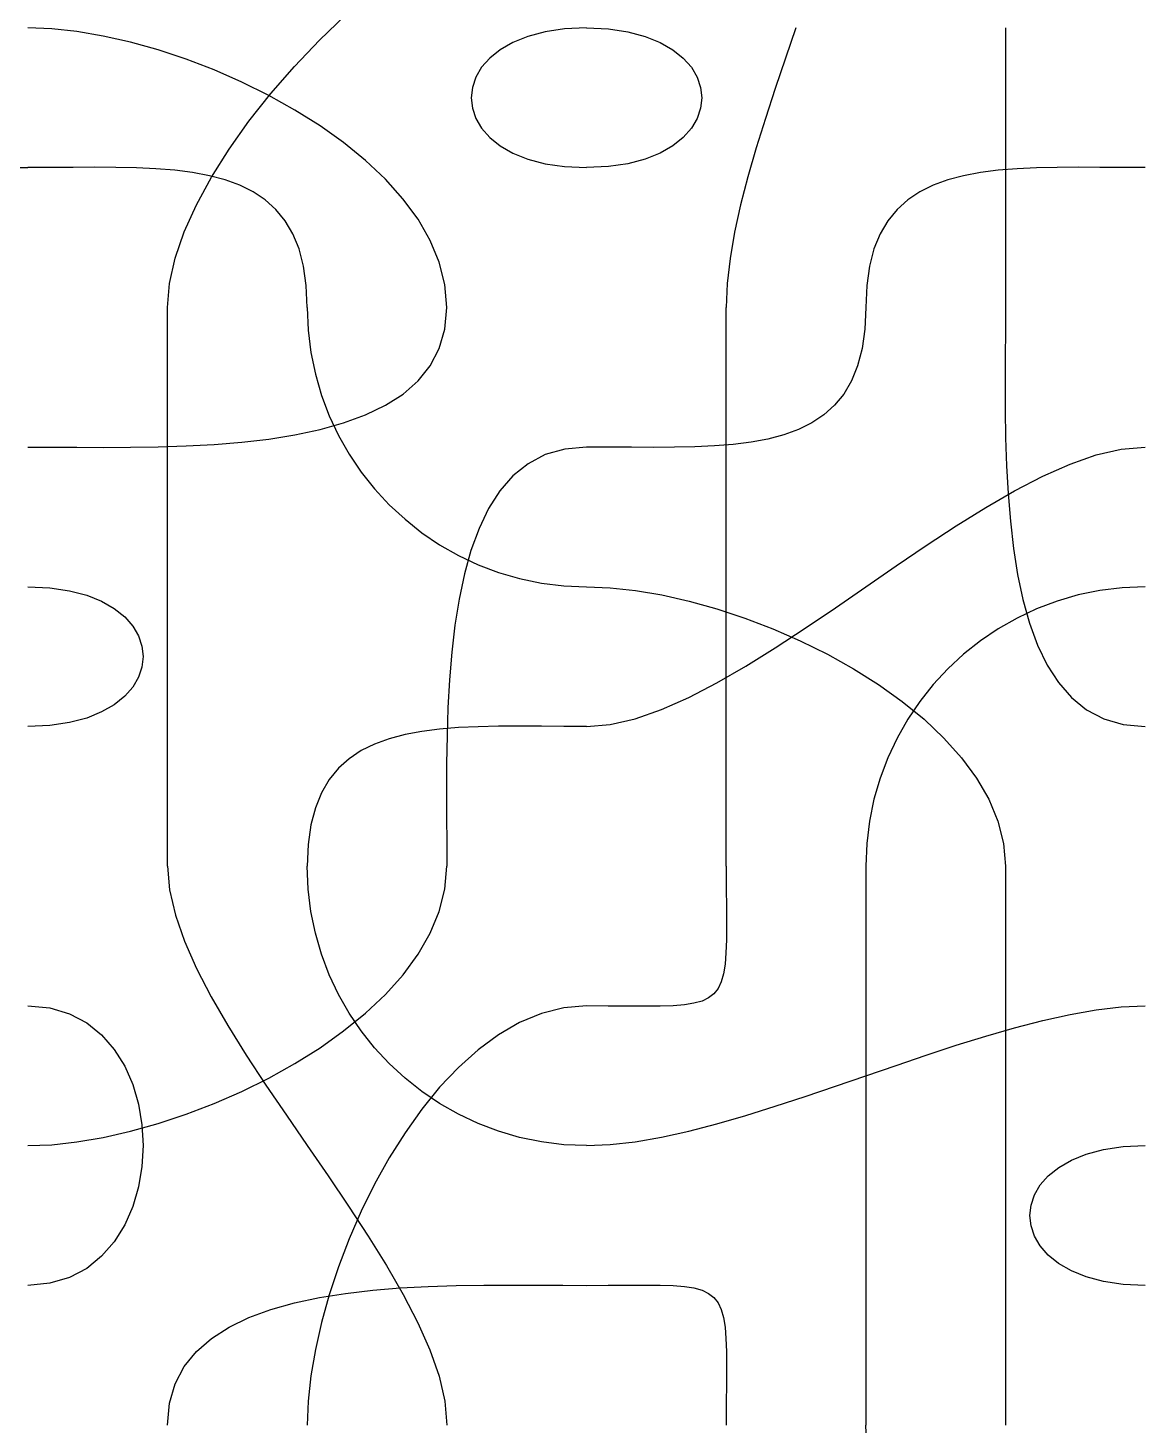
# Model space of a CAD drawing. Header units: metres. Extents: x -250 to 250, y -250 to 250.
# Drawn here: x 150 to 250, y 50 to 175 of the extents above; entities that cross this region are included whole.
import ezdxf

# ---------------------------------------------------------------- set-up
doc = ezdxf.new("R2010")
doc.units = ezdxf.units.M

msp = doc.modelspace()

# ---------------------------------------------------------------- linework, layer by layer
for p, q in [((152.13348, 174.91693, -519.61523), (150.00021, 175.00024, -519.61523)), ((176.09384, 173.90631, -519.61523), (178.43808, 176.14743, -519.61523)), ((200, 175, -519.61523), (198.04062, 174.90936, -519.61523)), ((200, 175, -519.61523), (201.95938, 174.90936, -519.61523)), ((218.74988, 175.00003, -519.61523), (217.81549, 172.28348, -519.61523)), ((237.5, 175.00003, -519.61523), (237.5, 172.28348, -519.61523)), ((154.39145, 174.67142, -519.61523), (152.13348, 174.91693, -519.61523)), ((156.74878, 174.2703, -519.61523), (154.39145, 174.67142, -519.61523)), ((159.18018, 173.72012, -519.61523), (156.74878, 174.2703, -519.61523)), ((173.85275, 171.56207, -519.61523), (176.09384, 173.90631, -519.61523)), ((194.74063, 174.24063, -519.61523), (193.40002, 173.70001, -519.61523)), ((196.2875, 174.65, -519.61523), (194.74063, 174.24063, -519.61523)), ((198.04062, 174.90936, -519.61523), (196.2875, 174.65, -519.61523)), ((201.95938, 174.90936, -519.61523), (203.71252, 174.65, -519.61523)), ((203.71252, 174.65, -519.61523), (205.2594, 174.24063, -519.61523)), ((205.2594, 174.24063, -519.61523), (206.60004, 173.70001, -519.61523)), ((161.66031, 173.02744, -519.61523), (159.18018, 173.72012, -519.61523)), ((164.16388, 172.19882, -519.61523), (161.66031, 173.02744, -519.61523)), ((192.26566, 173.04688, -519.61523), (191.33752, 172.29999, -519.61523)), ((193.40002, 173.70001, -519.61523), (192.26566, 173.04688, -519.61523)), ((206.60004, 173.70001, -519.61523), (207.73444, 173.04688, -519.61523)), ((207.73444, 173.04688, -519.61523), (208.66257, 172.29999, -519.61523)), ((166.66559, 171.24084, -519.61523), (164.16388, 172.19882, -519.61523)), ((171.74008, 169.14005, -519.61523), (173.85275, 171.56207, -519.61523)), ((190.61566, 171.47812, -519.61523), (190.10004, 170.6, -519.61523)), ((191.33752, 172.29999, -519.61523), (190.61566, 171.47812, -519.61523)), ((208.66257, 172.29999, -519.61523), (209.38446, 171.47812, -519.61523)), ((209.38446, 171.47812, -519.61523), (209.90009, 170.6, -519.61523)), ((217.81549, 172.28348, -519.61523), (216.89984, 169.58005, -519.61523)), ((237.5, 172.28348, -519.61523), (237.5, 169.58005, -519.61523)), ((169.1401, 170.16003, -519.61523), (166.66559, 171.24084, -519.61523)), ((171.56213, 168.96298, -519.61523), (169.1401, 170.16003, -519.61523)), ((190.10004, 170.6, -519.61523), (189.79068, 169.68439, -519.61523)), ((209.90009, 170.6, -519.61523), (210.20947, 169.68439, -519.61523)), ((169.78116, 166.6655, -519.61523), (171.74008, 169.14005, -519.61523)), ((173.90634, 167.65625, -519.61523), (171.56213, 168.96298, -519.61523)), ((189.79068, 169.68439, -519.61523), (189.68756, 168.75, -519.61523)), ((189.68756, 168.75, -519.61523), (189.79068, 167.81561, -519.61523)), ((210.20947, 169.68439, -519.61523), (210.31262, 168.75, -519.61523)), ((210.31262, 168.75, -519.61523), (210.2095, 167.81561, -519.61523)), ((216.89984, 169.58005, -519.61523), (216.02173, 166.90286, -519.61523)), ((237.5, 169.58005, -519.61523), (237.5, 166.90286, -519.61523)), ((176.14743, 166.2464, -519.61523), (173.90634, 167.65625, -519.61523)), ((189.79068, 167.81561, -519.61523), (190.10007, 166.9, -519.61523)), ((210.2095, 167.81561, -519.61523), (209.90015, 166.9, -519.61523)), ((168.00131, 164.16376, -519.61523), (169.78116, 166.6655, -519.61523)), ((190.10007, 166.9, -519.61523), (190.61569, 166.02188, -519.61523)), ((209.90015, 166.9, -519.61523), (209.38455, 166.02188, -519.61523)), ((216.02173, 166.90286, -519.61523), (215.19983, 164.26505, -519.61523)), ((237.5, 166.90286, -519.61523), (237.5, 164.26505, -519.61523)), ((178.26007, 164.73999, -519.61523), (176.14743, 166.2464, -519.61523)), ((190.61569, 166.02188, -519.61523), (191.33759, 165.20001, -519.61523)), ((191.33759, 165.20001, -519.61523), (192.26572, 164.45312, -519.61523)), ((208.66269, 165.20001, -519.61523), (207.73459, 164.45312, -519.61523)), ((209.38455, 166.02188, -519.61523), (208.66269, 165.20001, -519.61523)), ((166.42584, 161.66016, -519.61523), (168.00131, 164.16376, -519.61523)), ((180.21896, 163.14359, -519.61523), (178.26007, 164.73999, -519.61523)), ((192.26572, 164.45312, -519.61523), (193.40012, 163.79999, -519.61523)), ((193.40012, 163.79999, -519.61523), (194.74075, 163.25937, -519.61523)), ((206.60025, 163.79999, -519.61523), (205.25964, 163.25937, -519.61523)), ((207.73459, 164.45312, -519.61523), (206.60025, 163.79999, -519.61523)), ((215.19983, 164.26505, -519.61523), (214.45294, 161.67975, -519.61523)), ((237.5, 164.26505, -519.61523), (237.5, 161.67975, -519.61523)), ((147.95758, 162.50754, -519.61523), (150.00024, 162.50021, -519.61523)), ((152.0427, 162.50754, -519.61523), (150.00003, 162.50021, -519.61523)), ((154.04129, 162.52142, -519.61523), (152.0427, 162.50754, -519.61523)), ((155.98926, 162.5297, -519.61523), (154.04129, 162.52142, -519.61523)), ((157.88004, 162.52014, -519.61523), (155.98926, 162.5297, -519.61523)), ((159.70706, 162.48059, -519.61523), (157.88004, 162.52014, -519.61523)), ((181.99881, 161.46375, -519.61523), (180.21896, 163.14359, -519.61523)), ((194.74075, 163.25937, -519.61523), (196.28763, 162.84998, -519.61523)), ((196.28763, 162.84998, -519.61523), (198.04077, 162.5906, -519.61523)), ((198.04077, 162.5906, -519.61523), (200.00015, 162.49997, -519.61523)), ((201.95972, 162.5906, -519.61523), (200.00037, 162.49997, -519.61523)), ((203.7128, 162.84998, -519.61523), (201.95972, 162.5906, -519.61523)), ((205.25964, 163.25937, -519.61523), (203.7128, 162.84998, -519.61523)), ((242.12006, 162.52002, -519.61523), (240.29303, 162.4805, -519.61523)), ((244.0108, 162.52954, -519.61523), (242.12006, 162.52002, -519.61523)), ((245.95874, 162.52127, -519.61523), (244.0108, 162.52954, -519.61523)), ((247.95734, 162.50735, -519.61523), (245.95874, 162.52127, -519.61523)), ((250, 162.5, -519.61523), (247.95734, 162.50735, -519.61523)), ((161.46378, 162.39886, -519.61523), (159.70706, 162.48059, -519.61523)), ((163.14362, 162.26276, -519.61523), (161.46378, 162.39886, -519.61523)), ((164.74002, 162.06009, -519.61523), (163.14362, 162.26276, -519.61523)), ((166.24643, 161.77866, -519.61523), (164.74002, 162.06009, -519.61523)), ((165.08005, 159.18, -519.61523), (166.42584, 161.66016, -519.61523)), ((167.65628, 161.40631, -519.61523), (166.24643, 161.77866, -519.61523)), ((168.96301, 160.93085, -519.61523), (167.65628, 161.40631, -519.61523)), ((183.57428, 159.70703, -519.61523), (181.99881, 161.46375, -519.61523)), ((214.45294, 161.67975, -519.61523), (213.7998, 159.16006, -519.61523)), ((232.34387, 161.40628, -519.61523), (231.03717, 160.93082, -519.61523)), ((233.75372, 161.77863, -519.61523), (232.34387, 161.40628, -519.61523)), ((235.26013, 162.06003, -519.61523), (233.75372, 161.77863, -519.61523)), ((236.8565, 162.2627, -519.61523), (235.26013, 162.06003, -519.61523)), ((238.53632, 162.39877, -519.61523), (236.8565, 162.2627, -519.61523)), ((237.5, 161.67975, -519.61523), (237.5, 159.16006, -519.61523)), ((240.29303, 162.4805, -519.61523), (238.53632, 162.39877, -519.61523)), ((170.16003, 160.34006, -519.61523), (168.96301, 160.93085, -519.61523)), ((171.24081, 159.62177, -519.61523), (170.16003, 160.34006, -519.61523)), ((229.84015, 160.34003, -519.61523), (228.7594, 159.62173, -519.61523)), ((231.03717, 160.93082, -519.61523), (229.84015, 160.34003, -519.61523)), ((163.98926, 156.7486, -519.61523), (165.08005, 159.18, -519.61523)), ((172.19879, 158.7638, -519.61523), (171.24081, 159.62177, -519.61523)), ((173.02737, 157.75394, -519.61523), (172.19879, 158.7638, -519.61523)), ((184.92004, 157.88, -519.61523), (183.57428, 159.70703, -519.61523)), ((213.7998, 159.16006, -519.61523), (213.25916, 156.71915, -519.61523)), ((227.80145, 158.76376, -519.61523), (226.9729, 157.75394, -519.61523)), ((228.7594, 159.62173, -519.61523), (227.80145, 158.76376, -519.61523)), ((237.5, 159.16006, -519.61523), (237.5, 156.71915, -519.61523)), ((173.72003, 156.58002, -519.61523), (173.02737, 157.75394, -519.61523)), ((186.0108, 155.98923, -519.61523), (184.92004, 157.88, -519.61523)), ((226.9729, 157.75394, -519.61523), (226.28027, 156.58005, -519.61523)), ((163.17877, 154.39124, -519.61523), (163.98926, 156.7486, -519.61523)), ((174.27017, 155.22986, -519.61523), (173.72003, 156.58002, -519.61523)), ((213.25916, 156.71915, -519.61523), (212.8498, 154.37009, -519.61523)), ((226.28027, 156.58005, -519.61523), (225.7301, 155.22989, -519.61523)), ((237.5, 156.71915, -519.61523), (237.5, 154.37009, -519.61523)), ((174.67126, 153.69125, -519.61523), (174.27017, 155.22986, -519.61523)), ((186.82126, 154.04126, -519.61523), (186.0108, 155.98923, -519.61523)), ((225.7301, 155.22989, -519.61523), (225.32904, 153.69128, -519.61523)), ((162.67392, 152.13327, -519.61523), (163.17877, 154.39124, -519.61523)), ((187.32611, 152.04266, -519.61523), (186.82126, 154.04126, -519.61523)), ((212.8498, 154.37009, -519.61523), (212.59045, 152.12604, -519.61523)), ((237.5, 154.37009, -519.61523), (237.5, 152.12604, -519.61523)), ((174.91672, 151.95203, -519.61523), (174.67126, 153.69125, -519.61523)), ((225.32904, 153.69128, -519.61523), (225.08356, 151.95206, -519.61523)), ((162.5, 150, -519.61523), (162.67392, 152.13327, -519.61523)), ((175, 150, -519.61523), (174.91672, 151.95203, -519.61523)), ((187.5, 150, -519.61523), (187.32611, 152.04266, -519.61523)), ((212.59045, 152.12604, -519.61523), (212.49982, 150.00009, -519.61523)), ((225.08356, 151.95206, -519.61523), (225.0003, 150.00003, -519.61523)), ((237.5, 152.12604, -519.61523), (237.5, 150.00009, -519.61523)), ((162.5, 147.87408, -519.61523), (162.5, 150.00003, -519.61523)), ((175, 150, -519.61523), (175.08328, 147.95734, -519.61523)), ((187.32626, 148.04813, -519.61523), (187.50018, 150.00018, -519.61523)), ((212.5, 147.87408, -519.61523), (212.5, 150.00003, -519.61523)), ((225, 150, -519.61523), (224.91675, 148.04797, -519.61523)), ((237.5, 150, -519.61523), (237.49268, 147.86673, -519.61523)), ((162.5, 145.63, -519.61523), (162.5, 147.87408, -519.61523)), ((175.08328, 147.95734, -519.61523), (175.32877, 145.95874, -519.61523)), ((186.82141, 146.3089, -519.61523), (187.32626, 148.04813, -519.61523)), ((212.5, 145.63, -519.61523), (212.5, 147.87408, -519.61523)), ((224.91675, 148.04797, -519.61523), (224.67126, 146.30875, -519.61523)), ((237.49268, 147.86673, -519.61523), (237.47876, 145.60876, -519.61523)), ((186.01093, 144.7703, -519.61523), (186.82141, 146.3089, -519.61523)), ((224.67126, 146.30875, -519.61523), (224.27014, 144.77014, -519.61523)), ((162.5, 143.28094, -519.61523), (162.5, 145.63, -519.61523)), ((175.32877, 145.95874, -519.61523), (175.72986, 144.01077, -519.61523)), ((212.5, 143.28094, -519.61523), (212.5, 145.63, -519.61523)), ((237.47876, 145.60876, -519.61523), (237.47046, 143.25143, -519.61523)), ((175.72986, 144.01077, -519.61523), (176.28003, 142.12, -519.61523)), ((184.92014, 143.42014, -519.61523), (186.01093, 144.7703, -519.61523)), ((224.27014, 144.77014, -519.61523), (223.71997, 143.41998, -519.61523)), ((162.5, 140.84, -519.61523), (162.5, 143.28094, -519.61523)), ((183.57434, 142.24622, -519.61523), (184.92014, 143.42014, -519.61523)), ((212.5, 140.84, -519.61523), (212.5, 143.28094, -519.61523)), ((223.71997, 143.41998, -519.61523), (223.02734, 142.2461, -519.61523)), ((237.47046, 143.25143, -519.61523), (237.47998, 140.82004, -519.61523)), ((176.28003, 142.12, -519.61523), (176.97269, 140.29297, -519.61523)), ((181.99887, 141.23636, -519.61523), (183.57434, 142.24622, -519.61523)), ((223.02734, 142.2461, -519.61523), (222.19873, 141.23627, -519.61523)), ((162.5, 138.32031, -519.61523), (162.5, 140.84, -519.61523)), ((176.97269, 140.29297, -519.61523), (177.80127, 138.53625, -519.61523)), ((178.2601, 139.6601, -519.61523), (180.21902, 140.37839, -519.61523)), ((180.21902, 140.37839, -519.61523), (181.99887, 141.23636, -519.61523)), ((212.5, 138.32031, -519.61523), (212.5, 140.84, -519.61523)), ((221.24078, 140.3783, -519.61523), (220.16003, 139.66, -519.61523)), ((222.19873, 141.23627, -519.61523), (221.24078, 140.3783, -519.61523)), ((237.47998, 140.82004, -519.61523), (237.51953, 138.33987, -519.61523)), ((173.90631, 138.59381, -519.61523), (176.14743, 139.0693, -519.61523)), ((176.14743, 139.0693, -519.61523), (178.2601, 139.6601, -519.61523)), ((218.96301, 139.06921, -519.61523), (217.65631, 138.59375, -519.61523)), ((220.16003, 139.66, -519.61523), (218.96301, 139.06921, -519.61523)), ((150, 137.5, -519.61523), (152.13327, 137.49265, -519.61523)), ((159.18, 137.48001, -519.61523), (161.66016, 137.51956, -519.61523)), ((161.66016, 137.51956, -519.61523), (164.16376, 137.60129, -519.61523)), ((162.5, 135.73499, -519.61523), (162.5, 138.32031, -519.61523)), ((164.16376, 137.60129, -519.61523), (166.6655, 137.7374, -519.61523)), ((166.6655, 137.7374, -519.61523), (169.14005, 137.94006, -519.61523)), ((169.14005, 137.94006, -519.61523), (171.56207, 138.22147, -519.61523)), ((171.56207, 138.22147, -519.61523), (173.90631, 138.59381, -519.61523)), ((177.80127, 138.53625, -519.61523), (178.75925, 136.85641, -519.61523)), ((200, 137.5, -519.61523), (198.04797, 137.32611, -519.61523)), ((202.04276, 137.49268, -519.61523), (200.00012, 137.50003, -519.61523)), ((209.70712, 137.51953, -519.61523), (207.8801, 137.48001, -519.61523)), ((211.46384, 137.60126, -519.61523), (209.70712, 137.51953, -519.61523)), ((213.14368, 137.73734, -519.61523), (211.46384, 137.60126, -519.61523)), ((212.5, 135.73499, -519.61523), (212.5, 138.32031, -519.61523)), ((214.74005, 137.94, -519.61523), (213.14368, 137.73734, -519.61523)), ((216.24646, 138.2214, -519.61523), (214.74005, 137.94, -519.61523)), ((217.65631, 138.59375, -519.61523), (216.24646, 138.2214, -519.61523)), ((237.51953, 138.33987, -519.61523), (237.60126, 135.83627, -519.61523)), ((247.87415, 137.31879, -519.61523), (250.00012, 137.50006, -519.61523)), ((152.13327, 137.49265, -519.61523), (154.39124, 137.47873, -519.61523)), ((154.39124, 137.47873, -519.61523), (156.7486, 137.47046, -519.61523)), ((156.7486, 137.47046, -519.61523), (159.18, 137.48001, -519.61523)), ((178.75925, 136.85641, -519.61523), (179.84003, 135.26001, -519.61523)), ((196.30875, 136.82126, -519.61523), (194.77014, 136.0108, -519.61523)), ((198.04797, 137.32611, -519.61523), (196.30875, 136.82126, -519.61523)), ((204.04135, 137.47876, -519.61523), (202.04276, 137.49268, -519.61523)), ((205.98932, 137.47049, -519.61523), (204.04135, 137.47876, -519.61523)), ((207.8801, 137.48001, -519.61523), (205.98932, 137.47049, -519.61523)), ((243.281, 135.98126, -519.61523), (245.63007, 136.80002, -519.61523)), ((245.63007, 136.80002, -519.61523), (247.87415, 137.31879, -519.61523)), ((162.5, 133.09717, -519.61523), (162.5, 135.73499, -519.61523)), ((179.84003, 135.26001, -519.61523), (181.03705, 133.7536, -519.61523)), ((194.77014, 136.0108, -519.61523), (193.41998, 134.92004, -519.61523)), ((212.5, 133.09717, -519.61523), (212.5, 135.73499, -519.61523)), ((237.60126, 135.83627, -519.61523), (237.73737, 133.33456, -519.61523)), ((240.84003, 134.9, -519.61523), (243.281, 135.98126, -519.61523)), ((181.03705, 133.7536, -519.61523), (182.34378, 132.34375, -519.61523)), ((193.41998, 134.92004, -519.61523), (192.2461, 133.57428, -519.61523)), ((238.32031, 133.59375, -519.61523), (240.84003, 134.9, -519.61523)), ((162.5, 130.41998, -519.61523), (162.5, 133.09717, -519.61523)), ((192.2461, 133.57428, -519.61523), (191.23627, 131.99881, -519.61523)), ((212.5, 130.41998, -519.61523), (212.5, 133.09717, -519.61523)), ((235.73499, 132.1, -519.61523), (238.32031, 133.59375, -519.61523)), ((237.73737, 133.33456, -519.61523), (237.94, 130.86005, -519.61523)), ((182.34378, 132.34375, -519.61523), (183.75363, 131.03702, -519.61523)), ((191.23627, 131.99881, -519.61523), (190.3783, 130.21896, -519.61523)), ((233.09717, 130.45624, -519.61523), (235.73499, 132.1, -519.61523)), ((162.5, 127.71655, -519.61523), (162.5, 130.41998, -519.61523)), ((183.75363, 131.03702, -519.61523), (185.26004, 129.84, -519.61523)), ((190.3783, 130.21896, -519.61523), (189.66003, 128.26007, -519.61523)), ((212.5, 127.71655, -519.61523), (212.5, 130.41998, -519.61523)), ((230.41998, 128.69998, -519.61523), (233.09717, 130.45624, -519.61523)), ((237.94, 130.86005, -519.61523), (238.22144, 128.43802, -519.61523)), ((185.26004, 129.84, -519.61523), (186.85645, 128.75922, -519.61523)), ((186.85645, 128.75922, -519.61523), (188.53629, 127.80124, -519.61523)), ((162.5, 125, -519.61523), (162.5, 127.71655, -519.61523)), ((188.53629, 127.80124, -519.61523), (190.293, 126.97266, -519.61523)), ((189.66003, 128.26007, -519.61523), (189.06924, 126.14743, -519.61523)), ((212.5, 125, -519.61523), (212.5, 127.71655, -519.61523)), ((227.71655, 126.86871, -519.61523), (230.41998, 128.69998, -519.61523)), ((238.22144, 128.43802, -519.61523), (238.59381, 126.09381, -519.61523)), ((190.293, 126.97266, -519.61523), (192.12003, 126.28, -519.61523)), ((192.12003, 126.28, -519.61523), (194.0108, 125.72983, -519.61523)), ((225, 124.99997, -519.61523), (227.71655, 126.86871, -519.61523)), ((150, 125, -519.61523), (151.95938, 124.90936, -519.61523)), ((162.5, 122.28345, -519.61523), (162.5, 125, -519.61523)), ((189.06924, 126.14743, -519.61523), (188.59378, 123.90634, -519.61523)), ((194.0108, 125.72983, -519.61523), (195.95877, 125.328735, -519.61523)), ((195.95877, 125.328735, -519.61523), (197.95737, 125.08325, -519.61523)), ((197.95737, 125.08325, -519.61523), (200.00003, 124.99997, -519.61523)), ((200, 125, -519.61523), (202.1333, 124.91672, -519.61523)), ((212.5, 122.28345, -519.61523), (212.5, 125, -519.61523)), ((222.28345, 123.131226, -519.61523), (225, 124.99997, -519.61523)), ((238.59381, 126.09381, -519.61523), (239.06927, 123.85272, -519.61523)), ((250, 125, -519.61523), (247.95734, 124.91672, -519.61523)), ((151.95938, 124.90936, -519.61523), (153.7125, 124.649994, -519.61523)), ((153.7125, 124.649994, -519.61523), (155.25937, 124.24063, -519.61523)), ((155.25937, 124.24063, -519.61523), (156.6, 123.70001, -519.61523)), ((188.59378, 123.90634, -519.61523), (188.22144, 121.56213, -519.61523)), ((202.1333, 124.91672, -519.61523), (204.39127, 124.671265, -519.61523)), ((204.39127, 124.671265, -519.61523), (206.74863, 124.27017, -519.61523)), ((206.74863, 124.27017, -519.61523), (209.18005, 123.72003, -519.61523)), ((239.06927, 123.85272, -519.61523), (239.66003, 121.74005, -519.61523)), ((244.0108, 124.27017, -519.61523), (242.12006, 123.72003, -519.61523)), ((245.95874, 124.671265, -519.61523), (244.0108, 124.27017, -519.61523)), ((247.95734, 124.91672, -519.61523), (245.95874, 124.671265, -519.61523)), ((156.6, 123.70001, -519.61523), (157.73438, 123.046906, -519.61523)), ((157.73438, 123.046906, -519.61523), (158.6625, 122.30005, -519.61523)), ((209.18005, 123.72003, -519.61523), (211.66022, 123.027374, -519.61523)), ((211.66022, 123.027374, -519.61523), (214.16382, 122.19879, -519.61523)), ((219.58002, 121.29996, -519.61523), (222.28345, 123.131226, -519.61523)), ((240.29303, 123.027374, -519.61523), (238.53632, 122.19879, -519.61523)), ((242.12006, 123.72003, -519.61523), (240.29303, 123.027374, -519.61523)), ((158.6625, 122.30005, -519.61523), (159.3844, 121.47818, -519.61523)), ((159.3844, 121.47818, -519.61523), (159.90002, 120.60007, -519.61523)), ((162.5, 119.58002, -519.61523), (162.5, 122.28345, -519.61523)), ((188.22144, 121.56213, -519.61523), (187.94003, 119.14011, -519.61523)), ((212.5, 119.58002, -519.61523), (212.5, 122.28345, -519.61523)), ((214.16382, 122.19879, -519.61523), (216.66553, 121.240845, -519.61523)), ((216.90283, 119.5437, -519.61523), (219.58002, 121.29996, -519.61523)), ((238.53632, 122.19879, -519.61523), (236.8565, 121.240845, -519.61523)), ((239.66003, 121.74005, -519.61523), (240.3783, 119.78113, -519.61523)), ((159.90002, 120.60007, -519.61523), (160.20941, 119.68445, -519.61523)), ((216.66553, 121.240845, -519.61523), (219.14008, 120.160065, -519.61523)), ((219.14008, 120.160065, -519.61523), (221.56213, 118.96304, -519.61523)), ((235.26013, 120.160065, -519.61523), (233.75372, 118.96304, -519.61523)), ((236.8565, 121.240845, -519.61523), (235.26013, 120.160065, -519.61523)), ((160.20941, 119.68445, -519.61523), (160.31253, 118.75009, -519.61523)), ((160.31253, 118.75009, -519.61523), (160.20941, 117.815735, -519.61523)), ((162.5, 116.90283, -519.61523), (162.5, 119.58002, -519.61523)), ((187.94003, 119.14011, -519.61523), (187.7374, 116.66559, -519.61523)), ((212.5, 116.90283, -519.61523), (212.5, 119.58002, -519.61523)), ((214.26501, 117.89996, -519.61523), (216.90283, 119.5437, -519.61523)), ((221.56213, 118.96304, -519.61523), (223.90637, 117.65634, -519.61523)), ((233.75372, 118.96304, -519.61523), (232.34387, 117.65634, -519.61523)), ((240.3783, 119.78113, -519.61523), (241.23627, 118.00128, -519.61523)), ((160.20941, 117.815735, -519.61523), (159.90005, 116.900116, -519.61523)), ((211.67972, 116.40622, -519.61523), (214.26501, 117.89996, -519.61523)), ((223.90637, 117.65634, -519.61523), (226.14746, 116.24652, -519.61523)), ((232.34387, 117.65634, -519.61523), (231.03717, 116.24652, -519.61523)), ((241.23627, 118.00128, -519.61523), (242.2461, 116.42581, -519.61523)), ((159.90005, 116.900116, -519.61523), (159.38443, 116.022, -519.61523)), ((162.5, 114.265015, -519.61523), (162.5, 116.90283, -519.61523)), ((187.7374, 116.66559, -519.61523), (187.60132, 114.16388, -519.61523)), ((209.16003, 115.099976, -519.61523), (211.67972, 116.40622, -519.61523)), ((212.5, 114.265015, -519.61523), (212.5, 116.90283, -519.61523)), ((242.2461, 116.42581, -519.61523), (243.41998, 115.08002, -519.61523)), ((158.66257, 115.200134, -519.61523), (157.73447, 114.45328, -519.61523)), ((159.38443, 116.022, -519.61523), (158.66257, 115.200134, -519.61523)), ((206.71909, 114.01874, -519.61523), (209.16003, 115.099976, -519.61523)), ((226.14746, 116.24652, -519.61523), (228.26013, 114.74011, -519.61523)), ((231.03717, 116.24652, -519.61523), (229.84015, 114.74011, -519.61523)), ((243.41998, 115.08002, -519.61523), (244.77014, 113.98923, -519.61523)), ((156.6001, 113.80017, -519.61523), (155.25949, 113.25955, -519.61523)), ((157.73447, 114.45328, -519.61523), (156.6001, 113.80017, -519.61523)), ((162.5, 111.67969, -519.61523), (162.5, 114.265015, -519.61523)), ((187.60132, 114.16388, -519.61523), (187.51962, 111.66031, -519.61523)), ((204.37003, 113.19998, -519.61523), (206.71909, 114.01874, -519.61523)), ((212.5, 111.67969, -519.61523), (212.5, 114.265015, -519.61523)), ((228.26013, 114.74011, -519.61523), (230.21906, 113.14371, -519.61523)), ((229.84015, 114.74011, -519.61523), (228.7594, 113.14371, -519.61523)), ((244.77014, 113.98923, -519.61523), (246.30872, 113.17874, -519.61523)), ((151.95953, 112.59082, -519.61523), (150.00018, 112.50021, -519.61523)), ((153.71265, 112.85019, -519.61523), (151.95953, 112.59082, -519.61523)), ((155.25949, 113.25955, -519.61523), (153.71265, 112.85019, -519.61523)), ((192.12, 112.52002, -519.61523), (190.29297, 112.4805, -519.61523)), ((194.01077, 112.52954, -519.61523), (192.12, 112.52002, -519.61523)), ((195.95874, 112.52127, -519.61523), (194.01077, 112.52954, -519.61523)), ((197.95734, 112.507355, -519.61523), (195.95874, 112.52127, -519.61523)), ((200, 112.5, -519.61523), (197.95734, 112.507355, -519.61523)), ((200, 112.5, -519.61523), (202.12595, 112.681244, -519.61523)), ((202.12595, 112.681244, -519.61523), (204.37003, 113.19998, -519.61523)), ((228.7594, 113.14371, -519.61523), (227.80145, 111.46387, -519.61523)), ((230.21906, 113.14371, -519.61523), (231.9989, 111.46387, -519.61523)), ((246.30872, 113.17874, -519.61523), (248.04791, 112.67389, -519.61523)), ((248.04791, 112.67389, -519.61523), (249.99994, 112.49997, -519.61523)), ((162.5, 109.16, -519.61523), (162.5, 111.67969, -519.61523)), ((182.34375, 111.40628, -519.61523), (181.03705, 110.93082, -519.61523)), ((183.7536, 111.778625, -519.61523), (182.34375, 111.40628, -519.61523)), ((185.26001, 112.06003, -519.61523), (183.7536, 111.778625, -519.61523)), ((186.85641, 112.262695, -519.61523), (185.26001, 112.06003, -519.61523)), ((188.53625, 112.39877, -519.61523), (186.85641, 112.262695, -519.61523)), ((187.51962, 111.66031, -519.61523), (187.4801, 109.180176, -519.61523)), ((190.29297, 112.4805, -519.61523), (188.53625, 112.39877, -519.61523)), ((212.5, 109.16, -519.61523), (212.5, 111.67969, -519.61523)), ((227.80145, 111.46387, -519.61523), (226.9729, 109.70715, -519.61523)), ((231.9989, 111.46387, -519.61523), (233.5744, 109.70715, -519.61523)), ((179.84003, 110.34003, -519.61523), (178.75925, 109.621735, -519.61523)), ((181.03705, 110.93082, -519.61523), (179.84003, 110.34003, -519.61523)), ((162.5, 106.719055, -519.61523), (162.5, 109.16, -519.61523)), ((177.8013, 108.76376, -519.61523), (176.97272, 107.75394, -519.61523)), ((178.75925, 109.621735, -519.61523), (177.8013, 108.76376, -519.61523)), ((187.4801, 109.180176, -519.61523), (187.47058, 106.74878, -519.61523)), ((212.5, 106.719055, -519.61523), (212.5, 109.16, -519.61523)), ((226.9729, 109.70715, -519.61523), (226.28027, 107.88013, -519.61523)), ((233.5744, 109.70715, -519.61523), (234.92023, 107.88013, -519.61523)), ((176.97272, 107.75394, -519.61523), (176.28006, 106.58005, -519.61523)), ((226.28027, 107.88013, -519.61523), (225.7301, 105.98935, -519.61523)), ((234.92023, 107.88013, -519.61523), (236.01105, 105.98935, -519.61523)), ((162.5, 104.369995, -519.61523), (162.5, 106.719055, -519.61523)), ((176.28006, 106.58005, -519.61523), (175.72992, 105.22989, -519.61523)), ((187.47058, 106.74878, -519.61523), (187.47888, 104.39145, -519.61523)), ((212.5, 104.369995, -519.61523), (212.5, 106.719055, -519.61523)), ((175.72992, 105.22989, -519.61523), (175.32883, 103.691315, -519.61523)), ((225.7301, 105.98935, -519.61523), (225.32904, 104.04138, -519.61523)), ((236.01105, 105.98935, -519.61523), (236.82153, 104.04138, -519.61523)), ((162.5, 102.125946, -519.61523), (162.5, 104.369995, -519.61523)), ((187.47888, 104.39145, -519.61523), (187.4928, 102.133484, -519.61523)), ((212.5, 102.125946, -519.61523), (212.5, 104.369995, -519.61523)), ((225.32904, 104.04138, -519.61523), (225.08356, 102.042816, -519.61523)), ((236.82153, 104.04138, -519.61523), (237.32642, 102.042816, -519.61523)), ((175.32883, 103.691315, -519.61523), (175.08337, 101.95209, -519.61523)), ((162.5, 100, -519.61523), (162.5, 102.125946, -519.61523)), ((175.08337, 101.95209, -519.61523), (175.00012, 100.00006, -519.61523)), ((187.4928, 102.133484, -519.61523), (187.50015, 100.00021, -519.61523)), ((212.5, 100, -519.61523), (212.5, 102.125946, -519.61523)), ((225.08356, 102.042816, -519.61523), (225.0003, 100.00018, -519.61523)), ((237.32642, 102.042816, -519.61523), (237.50037, 100.00018, -519.61523)), ((162.5, 100, -519.61523), (162.68124, 97.874054, -519.61523)), ((175.08337, 97.95758, -519.61523), (175.00012, 100.000244, -519.61523)), ((187.32626, 97.95758, -519.61523), (187.50018, 100.000244, -519.61523)), ((212.5, 100, -519.61523), (212.50732, 98.04797, -519.61523)), ((225, 100, -519.61523), (225, 97.874054, -519.61523)), ((237.5, 100, -519.61523), (237.5, 97.874054, -519.61523)), ((162.68124, 97.874054, -519.61523), (163.19998, 95.630005, -519.61523)), ((175.32883, 95.958984, -519.61523), (175.08337, 97.95758, -519.61523)), ((186.82141, 95.958984, -519.61523), (187.32626, 97.95758, -519.61523)), ((212.50732, 98.04797, -519.61523), (212.52124, 96.30875, -519.61523)), ((225, 97.874054, -519.61523), (225, 95.630005, -519.61523)), ((237.5, 97.874054, -519.61523), (237.5, 95.630005, -519.61523)), ((212.52124, 96.30875, -519.61523), (212.52954, 94.77014, -519.61523)), ((163.19998, 95.630005, -519.61523), (164.01874, 93.280945, -519.61523)), ((175.72992, 94.01099, -519.61523), (175.32883, 95.958984, -519.61523)), ((186.01093, 94.01099, -519.61523), (186.82141, 95.958984, -519.61523)), ((225, 95.630005, -519.61523), (225, 93.280945, -519.61523)), ((237.5, 95.630005, -519.61523), (237.5, 93.280945, -519.61523)), ((176.28006, 92.12018, -519.61523), (175.72992, 94.01099, -519.61523)), ((184.92014, 92.12018, -519.61523), (186.01093, 94.01099, -519.61523)), ((212.52954, 94.77014, -519.61523), (212.52002, 93.41998, -519.61523)), ((164.01874, 93.280945, -519.61523), (165.1, 90.84, -519.61523)), ((212.52002, 93.41998, -519.61523), (212.48047, 92.24609, -519.61523)), ((225, 93.280945, -519.61523), (225, 90.84, -519.61523)), ((237.5, 93.280945, -519.61523), (237.5, 90.84, -519.61523)), ((176.97272, 90.29312, -519.61523), (176.28006, 92.12018, -519.61523)), ((183.57434, 90.29312, -519.61523), (184.92014, 92.12018, -519.61523)), ((212.48047, 92.24609, -519.61523), (212.39874, 91.23627, -519.61523)), ((165.1, 90.84, -519.61523), (166.40625, 88.32031, -519.61523)), ((177.8013, 88.53638, -519.61523), (176.97272, 90.29312, -519.61523)), ((181.99887, 88.53638, -519.61523), (183.57434, 90.29312, -519.61523)), ((212.26263, 90.378296, -519.61523), (212.06, 89.660034, -519.61523)), ((212.39874, 91.23627, -519.61523), (212.26263, 90.378296, -519.61523)), ((225, 90.84, -519.61523), (225, 88.32031, -519.61523)), ((237.5, 90.84, -519.61523), (237.5, 88.32031, -519.61523)), ((211.7786, 89.069244, -519.61523), (211.40625, 88.59378, -519.61523)), ((212.06, 89.660034, -519.61523), (211.7786, 89.069244, -519.61523)), ((150, 87.5, -519.61523), (151.95938, 87.318756, -519.61523)), ((166.40625, 88.32031, -519.61523), (167.9, 85.735016, -519.61523)), ((178.75925, 86.85651, -519.61523), (177.8013, 88.53638, -519.61523)), ((180.21902, 86.85651, -519.61523), (181.99887, 88.53638, -519.61523)), ((200, 87.5, -519.61523), (197.95734, 87.32611, -519.61523)), ((201.95221, 87.4928, -519.61523), (200.00018, 87.50015, -519.61523)), ((207.754, 87.51962, -519.61523), (206.58011, 87.4801, -519.61523)), ((208.76382, 87.60132, -519.61523), (207.754, 87.51962, -519.61523)), ((209.62177, 87.7374, -519.61523), (208.76382, 87.60132, -519.61523)), ((210.34003, 87.94003, -519.61523), (209.62177, 87.7374, -519.61523)), ((210.93079, 88.221436, -519.61523), (210.34003, 87.94003, -519.61523)), ((211.40625, 88.59378, -519.61523), (210.93079, 88.221436, -519.61523)), ((225, 88.32031, -519.61523), (225, 85.735016, -519.61523)), ((237.5, 88.32031, -519.61523), (237.5, 85.735016, -519.61523)), ((247.87415, 87.40958, -519.61523), (250.00012, 87.50021, -519.61523)), ((151.95938, 87.318756, -519.61523), (153.7125, 86.80002, -519.61523)), ((153.7125, 86.80002, -519.61523), (155.25937, 85.98126, -519.61523)), ((178.2601, 85.2601, -519.61523), (180.21902, 86.85651, -519.61523)), ((179.84003, 85.2601, -519.61523), (178.75925, 86.85651, -519.61523)), ((195.95874, 86.82126, -519.61523), (194.01077, 86.0108, -519.61523)), ((197.95734, 87.32611, -519.61523), (195.95874, 86.82126, -519.61523)), ((203.6914, 87.47888, -519.61523), (201.95221, 87.4928, -519.61523)), ((205.22998, 87.47058, -519.61523), (203.6914, 87.47888, -519.61523)), ((206.58011, 87.4801, -519.61523), (205.22998, 87.47058, -519.61523)), ((240.84003, 86.200134, -519.61523), (243.281, 86.74078, -519.61523)), ((243.281, 86.74078, -519.61523), (245.63007, 87.15018, -519.61523)), ((245.63007, 87.15018, -519.61523), (247.87415, 87.40958, -519.61523)), ((155.25937, 85.98126, -519.61523), (156.6, 84.900024, -519.61523)), ((167.9, 85.735016, -519.61523), (169.54376, 83.0972, -519.61523)), ((176.14743, 83.75369, -519.61523), (178.2601, 85.2601, -519.61523)), ((181.03705, 83.75369, -519.61523), (179.84003, 85.2601, -519.61523)), ((194.01077, 86.0108, -519.61523), (192.12, 84.92001, -519.61523)), ((225, 85.735016, -519.61523), (225, 83.0972, -519.61523)), ((235.73499, 84.80011, -519.61523), (238.32031, 85.547, -519.61523)), ((237.5, 85.735016, -519.61523), (237.5, 83.0972, -519.61523)), ((238.32031, 85.547, -519.61523), (240.84003, 86.200134, -519.61523)), ((156.6, 84.900024, -519.61523), (157.73438, 83.59378, -519.61523)), ((173.90631, 82.34384, -519.61523), (176.14743, 83.75369, -519.61523)), ((182.34375, 82.34384, -519.61523), (181.03705, 83.75369, -519.61523)), ((192.12, 84.92001, -519.61523), (190.29297, 83.57425, -519.61523)), ((230.41998, 83.10007, -519.61523), (233.09717, 83.97821, -519.61523)), ((233.09717, 83.97821, -519.61523), (235.73499, 84.80011, -519.61523)), ((157.73438, 83.59378, -519.61523), (158.6625, 82.10004, -519.61523)), ((169.54376, 83.0972, -519.61523), (171.30002, 80.42001, -519.61523)), ((190.29297, 83.57425, -519.61523), (188.53625, 81.99878, -519.61523)), ((225, 83.0972, -519.61523), (225, 80.42001, -519.61523)), ((227.71655, 82.18445, -519.61523), (230.41998, 83.10007, -519.61523)), ((237.5, 83.0972, -519.61523), (237.5, 80.42001, -519.61523)), ((158.6625, 82.10004, -519.61523), (159.3844, 80.4563, -519.61523)), ((171.56207, 81.03711, -519.61523), (173.90631, 82.34384, -519.61523)), ((183.7536, 81.03711, -519.61523), (182.34375, 82.34384, -519.61523)), ((188.53625, 81.99878, -519.61523), (186.85641, 80.21893, -519.61523)), ((222.28345, 80.315674, -519.61523), (225, 81.25006, -519.61523)), ((225, 81.25006, -519.61523), (227.71655, 82.18445, -519.61523)), ((159.3844, 80.4563, -519.61523), (159.90002, 78.70004, -519.61523)), ((169.14005, 79.84006, -519.61523), (171.56207, 81.03711, -519.61523)), ((171.30002, 80.42001, -519.61523), (173.13129, 77.71658, -519.61523)), ((185.26001, 79.84006, -519.61523), (183.7536, 81.03711, -519.61523)), ((186.85641, 80.21893, -519.61523), (185.26001, 78.26004, -519.61523)), ((219.58002, 79.400055, -519.61523), (222.28345, 80.315674, -519.61523)), ((225, 80.42001, -519.61523), (225, 77.71658, -519.61523)), ((237.5, 80.42001, -519.61523), (237.5, 77.71658, -519.61523)), ((164.16376, 77.8013, -519.61523), (166.6655, 78.75928, -519.61523)), ((166.6655, 78.75928, -519.61523), (169.14005, 79.84006, -519.61523)), ((186.85641, 78.75928, -519.61523), (185.26001, 79.84006, -519.61523)), ((188.53625, 77.8013, -519.61523), (186.85641, 78.75928, -519.61523)), ((216.90283, 78.52191, -519.61523), (219.58002, 79.400055, -519.61523)), ((159.90002, 78.70004, -519.61523), (160.20941, 76.868805, -519.61523)), ((161.66016, 76.97269, -519.61523), (164.16376, 77.8013, -519.61523)), ((173.13129, 77.71658, -519.61523), (175.00003, 75.00003, -519.61523)), ((185.26001, 78.26004, -519.61523), (183.7536, 76.1474, -519.61523)), ((190.29297, 76.97269, -519.61523), (188.53625, 77.8013, -519.61523)), ((211.67972, 76.953156, -519.61523), (214.26501, 77.70004, -519.61523)), ((214.26501, 77.70004, -519.61523), (216.90283, 78.52191, -519.61523)), ((225, 77.71658, -519.61523), (225, 75.00003, -519.61523)), ((237.5, 77.71658, -519.61523), (237.5, 75.00003, -519.61523)), ((156.7486, 75.72986, -519.61523), (159.18, 76.28003, -519.61523)), ((159.18, 76.28003, -519.61523), (161.66016, 76.97269, -519.61523)), ((160.20941, 76.868805, -519.61523), (160.31253, 75.00006, -519.61523)), ((192.12, 76.28003, -519.61523), (190.29297, 76.97269, -519.61523)), ((194.01077, 75.72986, -519.61523), (192.12, 76.28003, -519.61523)), ((206.71909, 75.7594, -519.61523), (209.16003, 76.30002, -519.61523)), ((209.16003, 76.30002, -519.61523), (211.67972, 76.953156, -519.61523)), ((150, 75, -519.61523), (152.13327, 75.08328, -519.61523)), ((152.13327, 75.08328, -519.61523), (154.39124, 75.328766, -519.61523)), ((154.39124, 75.328766, -519.61523), (156.7486, 75.72986, -519.61523)), ((160.31253, 75.00006, -519.61523), (160.20941, 73.13132, -519.61523)), ((175.00003, 75.00003, -519.61523), (176.86877, 72.28348, -519.61523)), ((183.7536, 76.1474, -519.61523), (182.34375, 73.90631, -519.61523)), ((195.95874, 75.328766, -519.61523), (194.01077, 75.72986, -519.61523)), ((197.95734, 75.08328, -519.61523), (195.95874, 75.328766, -519.61523)), ((200, 75, -519.61523), (197.95734, 75.08328, -519.61523)), ((200, 75, -519.61523), (202.12595, 75.09064, -519.61523)), ((202.12595, 75.09064, -519.61523), (204.37003, 75.350006, -519.61523)), ((204.37003, 75.350006, -519.61523), (206.71909, 75.7594, -519.61523)), ((225, 75.00003, -519.61523), (225, 72.28348, -519.61523)), ((237.5, 75.00003, -519.61523), (237.5, 72.28348, -519.61523)), ((248.04083, 74.90964, -519.61523), (250.00024, 75.000275, -519.61523)), ((182.34375, 73.90631, -519.61523), (181.03705, 71.5621, -519.61523)), ((243.4002, 73.700195, -519.61523), (244.74084, 74.240845, -519.61523)), ((244.74084, 74.240845, -519.61523), (246.28772, 74.65024, -519.61523)), ((246.28772, 74.65024, -519.61523), (248.04083, 74.90964, -519.61523)), ((160.20941, 73.13132, -519.61523), (159.90005, 71.30008, -519.61523)), ((241.33765, 72.30017, -519.61523), (242.26581, 73.04706, -519.61523)), ((242.26581, 73.04706, -519.61523), (243.4002, 73.700195, -519.61523)), ((159.90005, 71.30008, -519.61523), (159.38443, 69.54382, -519.61523)), ((176.86877, 72.28348, -519.61523), (178.70004, 69.58005, -519.61523)), ((181.03705, 71.5621, -519.61523), (179.84003, 69.140076, -519.61523)), ((225, 72.28348, -519.61523), (225, 69.58005, -519.61523)), ((237.5, 72.28348, -519.61523), (237.5, 69.58005, -519.61523)), ((240.10016, 70.60013, -519.61523), (240.61578, 71.47827, -519.61523)), ((240.61578, 71.47827, -519.61523), (241.33765, 72.30017, -519.61523)), ((239.79077, 69.68448, -519.61523), (240.10016, 70.60013, -519.61523)), ((159.38443, 69.54382, -519.61523), (158.66257, 67.900085, -519.61523)), ((178.70004, 69.58005, -519.61523), (180.4563, 66.90286, -519.61523)), ((179.84003, 69.140076, -519.61523), (178.75925, 66.66556, -519.61523)), ((225, 69.58005, -519.61523), (225, 66.90286, -519.61523)), ((237.5, 69.58005, -519.61523), (237.5, 66.90286, -519.61523)), ((239.68762, 68.75009, -519.61523), (239.79077, 69.68448, -519.61523)), ((239.79071, 67.815704, -519.61523), (239.68762, 68.75009, -519.61523)), ((158.66257, 67.900085, -519.61523), (157.73447, 66.40634, -519.61523)), ((240.1001, 66.900055, -519.61523), (239.79071, 67.815704, -519.61523)), ((157.73447, 66.40634, -519.61523), (156.6001, 65.1001, -519.61523)), ((178.75925, 66.66556, -519.61523), (177.8013, 64.16385, -519.61523)), ((180.4563, 66.90286, -519.61523), (182.10007, 64.265045, -519.61523)), ((225, 66.90286, -519.61523), (225, 64.265045, -519.61523)), ((237.5, 66.90286, -519.61523), (237.5, 64.265045, -519.61523)), ((240.61572, 66.02191, -519.61523), (240.1001, 66.900055, -519.61523)), ((156.6001, 65.1001, -519.61523), (155.25949, 64.01886, -519.61523)), ((241.33759, 65.20004, -519.61523), (240.61572, 66.02191, -519.61523)), ((242.26569, 64.453156, -519.61523), (241.33759, 65.20004, -519.61523)), ((155.25949, 64.01886, -519.61523), (153.71265, 63.200134, -519.61523)), ((177.8013, 64.16385, -519.61523), (176.97272, 61.660248, -519.61523)), ((182.10007, 64.265045, -519.61523), (183.59381, 61.67975, -519.61523)), ((225, 64.265045, -519.61523), (225, 61.67975, -519.61523)), ((237.5, 64.265045, -519.61523), (237.5, 61.67975, -519.61523)), ((243.40002, 63.80002, -519.61523), (242.26569, 64.453156, -519.61523)), ((244.74066, 63.2594, -519.61523), (243.40002, 63.80002, -519.61523)), ((151.95953, 62.681396, -519.61523), (150.00018, 62.500153, -519.61523)), ((153.71265, 63.200134, -519.61523), (151.95953, 62.681396, -519.61523)), ((188.34, 62.48056, -519.61523), (190.82016, 62.52011, -519.61523)), ((190.82016, 62.52011, -519.61523), (193.25159, 62.529663, -519.61523)), ((193.25159, 62.529663, -519.61523), (195.60895, 62.521393, -519.61523)), ((195.60895, 62.521393, -519.61523), (197.86694, 62.507507, -519.61523)), ((197.86694, 62.507507, -519.61523), (200.00024, 62.500183, -519.61523)), ((200, 62.5, -519.61523), (201.95203, 62.507355, -519.61523)), ((201.95203, 62.507355, -519.61523), (203.69125, 62.52127, -519.61523)), ((203.69125, 62.52127, -519.61523), (205.22986, 62.52954, -519.61523)), ((205.22986, 62.52954, -519.61523), (206.58002, 62.52002, -519.61523)), ((206.58002, 62.52002, -519.61523), (207.75394, 62.4805, -519.61523)), ((246.28754, 62.850006, -519.61523), (244.74066, 63.2594, -519.61523)), ((248.04065, 62.590637, -519.61523), (246.28754, 62.850006, -519.61523)), ((250, 62.5, -519.61523), (248.04065, 62.590637, -519.61523)), ((173.85275, 60.930847, -519.61523), (176.09384, 61.40631, -519.61523)), ((176.09384, 61.40631, -519.61523), (178.43808, 61.778656, -519.61523)), ((176.97272, 61.660248, -519.61523), (176.28006, 59.180084, -519.61523)), ((178.43808, 61.778656, -519.61523), (180.8601, 62.06006, -519.61523)), ((180.8601, 62.06006, -519.61523), (183.33466, 62.262726, -519.61523)), ((183.33466, 62.262726, -519.61523), (185.8364, 62.398834, -519.61523)), ((183.59381, 61.67975, -519.61523), (184.90005, 59.160065, -519.61523)), ((185.8364, 62.398834, -519.61523), (188.34, 62.48056, -519.61523)), ((207.75394, 62.4805, -519.61523), (208.7638, 62.398773, -519.61523)), ((208.7638, 62.398773, -519.61523), (209.62177, 62.262695, -519.61523)), ((209.62177, 62.262695, -519.61523), (210.34006, 62.06006, -519.61523)), ((210.34006, 62.06006, -519.61523), (210.93085, 61.778656, -519.61523)), ((210.93085, 61.778656, -519.61523), (211.40634, 61.40631, -519.61523)), ((211.40634, 61.40631, -519.61523), (211.77869, 60.930847, -519.61523)), ((225, 61.67975, -519.61523), (225, 59.160065, -519.61523)), ((237.5, 61.67975, -519.61523), (237.5, 59.160065, -519.61523)), ((169.78116, 59.621765, -519.61523), (171.74008, 60.340057, -519.61523)), ((171.74008, 60.340057, -519.61523), (173.85275, 60.930847, -519.61523)), ((211.77869, 60.930847, -519.61523), (212.06012, 60.340088, -519.61523)), ((212.06012, 60.340088, -519.61523), (212.26282, 59.621826, -519.61523)), ((166.42584, 57.753937, -519.61523), (168.00131, 58.763794, -519.61523)), ((168.00131, 58.763794, -519.61523), (169.78116, 59.621765, -519.61523)), ((176.28006, 59.180084, -519.61523), (175.72992, 56.748688, -519.61523)), ((184.90005, 59.160065, -519.61523), (185.98132, 56.719147, -519.61523)), ((212.26282, 59.621826, -519.61523), (212.39893, 58.763855, -519.61523)), ((212.39893, 58.763855, -519.61523), (212.48065, 57.75403, -519.61523)), ((225, 59.160065, -519.61523), (225, 56.719147, -519.61523)), ((237.5, 59.160065, -519.61523), (237.5, 56.719147, -519.61523)), ((165.08005, 56.580017, -519.61523), (166.42584, 57.753937, -519.61523)), ((212.48065, 57.75403, -519.61523), (212.5202, 56.58014, -519.61523)), ((163.98926, 55.22986, -519.61523), (165.08005, 56.580017, -519.61523)), ((175.72992, 56.748688, -519.61523), (175.32883, 54.391357, -519.61523)), ((185.98132, 56.719147, -519.61523), (186.80008, 54.370087, -519.61523)), ((212.5202, 56.58014, -519.61523), (212.52979, 55.22998, -519.61523)), ((225, 56.719147, -519.61523), (225, 54.370087, -519.61523)), ((237.5, 56.719147, -519.61523), (237.5, 54.370087, -519.61523)), ((163.17877, 53.691254, -519.61523), (163.98926, 55.22986, -519.61523)), ((212.52979, 55.22998, -519.61523), (212.52155, 53.691406, -519.61523)), ((175.32883, 54.391357, -519.61523), (175.08337, 52.133392, -519.61523)), ((186.80008, 54.370087, -519.61523), (187.31885, 52.126038, -519.61523)), ((225, 54.370087, -519.61523), (225, 52.126038, -519.61523)), ((237.5, 54.370087, -519.61523), (237.5, 52.126038, -519.61523)), ((162.67392, 51.952026, -519.61523), (163.17877, 53.691254, -519.61523)), ((212.52155, 53.691406, -519.61523), (212.50769, 51.95221, -519.61523)), ((162.5, 50, -519.61523), (162.67392, 51.952026, -519.61523)), ((175.08337, 52.133392, -519.61523), (175.00012, 50.000122, -519.61523)), ((187.31885, 52.126038, -519.61523), (187.50009, 50.000122, -519.61523)), ((212.50769, 51.95221, -519.61523), (212.50037, 50.000183, -519.61523)), ((225, 52.126038, -519.61523), (225, 50.000122, -519.61523)), ((237.5, 52.126038, -519.61523), (237.5, 50.000122, -519.61523)), ((225.08356, 47.866913, -519.61523), (225.0003, 50.000214, -519.61523))]:
    msp.add_line(p, q)

doc.saveas('drawing.dxf')
